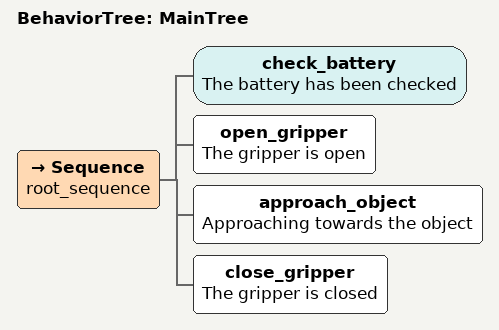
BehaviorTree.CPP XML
<root main_tree_to_execute = "MainTree" >
     <BehaviorTree ID="MainTree">
        <Sequence name="root_sequence">
            <check_battery   name="The battery has been checked"/>
            <open_gripper    name="The gripper is open"/>
            <approach_object name="Approaching towards the object"/>
            <close_gripper   name="The gripper is closed"/>
        </Sequence>
     </BehaviorTree>
 </root>
